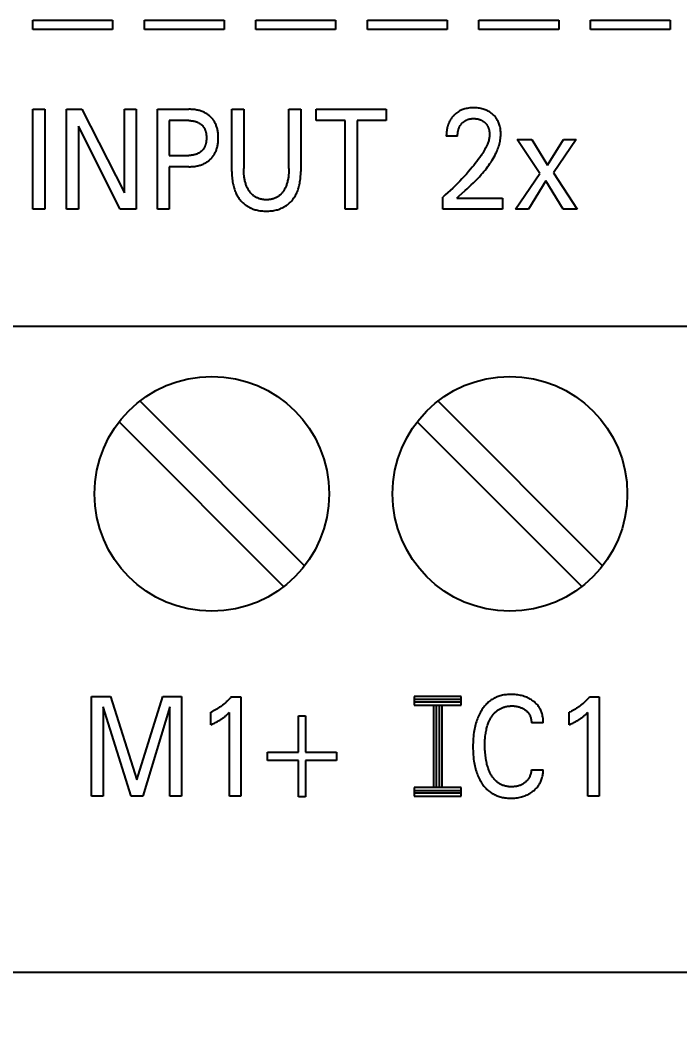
# Model space of a CAD drawing. Extents: x 0 to 420, y 0 to 297.
# Drawn here: x 145.04 to 156.29, y 170.75 to 187.85 of the extents above; entities that cross this region are included whole.
import ezdxf

# ---------------------------------------------------------------- set-up
doc = ezdxf.new("R2010")
doc.units = 0
doc.header["$LTSCALE"] = 23.1
doc.layers.get('0').update_dxf_attribs({"linetype": 'CONTINUOUS'})
doc.layers.add('10000_FRONT', color=7, linetype='CONTINUOUS')
doc.layers.add('10100_DIM_FRONT', color=7, linetype='CONTINUOUS')
doc.dimstyles.get("Standard").update_dxf_attribs({"dimtxt": 2.5, "dimasz": 2.5, "dimexe": 1.25, "dimexo": 0.625, "dimtad": 1, "dimcen": 2.5, "dimazin": 3, "dimtfac": 1, "dimtmove": 0, "dimatfit": 3})

# ---------------------------------------------------------------- blocks, each defined once
blk = doc.blocks.new('_FILLED')
at = {"color": 0, "linetype": 'BYBLOCK'}
blk.add_solid([(0, 0), (-1, 0.132), (-1, -0.132)], dxfattribs=at)
blk = doc.blocks.new('*D0')
at = {"layer": '10100_DIM_FRONT', "color": 7, "linetype": 'CONTINUOUS'}
for p, q in [((134.462, 173.977), (134.462, 154.233)), ((178.762, 172.627), (178.762, 154.233)), ((134.462, 156.233), (156.612, 156.233)), ((178.762, 156.233), (156.612, 156.233))]:
    blk.add_line(p, q, dxfattribs=at)
at = {"layer": '10100_DIM_FRONT', "color": 7, "linetype": 'CONTINUOUS', "xscale": 2.5, "yscale": 2.5, "zscale": 2.5, "rotation": 180}
blk.add_blockref('_FILLED', (134.462, 156.233), dxfattribs=at)
at = {"layer": '10100_DIM_FRONT', "color": 7, "linetype": 'CONTINUOUS', "xscale": 2.5, "yscale": 2.5, "zscale": 2.5}
blk.add_blockref('_FILLED', (178.762, 156.233), dxfattribs=at)
blk = doc.blocks.new('*D1')
at = {"layer": '10100_DIM_FRONT', "color": 7, "linetype": 'CONTINUOUS'}
for p, q in [((143.262, 172.627), (143.262, 162.059)), ((178.762, 172.627), (178.762, 162.059)), ((143.262, 164.059), (161.012, 164.059)), ((178.762, 164.059), (161.012, 164.059))]:
    blk.add_line(p, q, dxfattribs=at)
at = {"layer": '10100_DIM_FRONT', "color": 7, "linetype": 'CONTINUOUS', "xscale": 2.5, "yscale": 2.5, "zscale": 2.5, "rotation": 180}
blk.add_blockref('_FILLED', (143.262, 164.059), dxfattribs=at)
at = {"layer": '10100_DIM_FRONT', "color": 7, "linetype": 'CONTINUOUS', "xscale": 2.5, "yscale": 2.5, "zscale": 2.5}
blk.add_blockref('_FILLED', (178.762, 164.059), dxfattribs=at)

msp = doc.modelspace()

# ---------------------------------------------------------------- linework, layer by layer
at = {"layer": '10000_FRONT', "color": 7, "linetype": 'CONTINUOUS'}
for p, q in [((145.262, 187.686), (145.262, 187.846)), ((145.262, 187.846), (146.621, 187.846)), ((146.621, 187.846), (146.621, 187.686)), ((147.163, 187.686), (147.163, 187.846)), ((147.163, 187.846), (148.521, 187.846)), ((148.521, 187.846), (148.521, 187.686)), ((149.064, 187.686), (149.064, 187.846)), ((149.064, 187.846), (150.422, 187.846)), ((150.422, 187.846), (150.422, 187.686)), ((150.964, 187.686), (150.964, 187.846)), ((150.964, 187.846), (152.323, 187.846)), ((152.323, 187.846), (152.323, 187.686)), ((152.865, 187.686), (152.865, 187.846)), ((152.865, 187.846), (154.223, 187.846)), ((154.223, 187.846), (154.223, 187.686)), ((154.766, 187.686), (154.766, 187.846)), ((154.766, 187.846), (156.124, 187.846)), ((156.124, 187.846), (156.124, 187.686)), ((146.621, 187.686), (145.262, 187.686)), ((148.521, 187.686), (147.163, 187.686)), ((150.422, 187.686), (149.064, 187.686)), ((152.323, 187.686), (150.964, 187.686)), ((154.223, 187.686), (152.865, 187.686)), ((156.124, 187.686), (154.766, 187.686)), ((145.262, 184.627), (145.262, 186.327)), ((145.262, 186.327), (145.464, 186.327)), ((145.464, 186.327), (145.464, 184.627)), ((145.835, 184.627), (145.835, 186.327)), ((145.835, 186.327), (146.099, 186.327)), ((146.099, 186.327), (146.821, 184.902)), ((146.821, 184.902), (146.821, 186.327)), ((146.821, 186.327), (147.022, 186.327)), ((147.022, 186.327), (147.022, 184.627)), ((147.385, 184.627), (147.385, 186.327)), ((147.385, 186.327), (147.922, 186.327)), ((147.942, 186.327), (147.922, 186.327)), ((147.962, 186.326), (147.942, 186.327)), ((147.981, 186.325), (147.962, 186.326)), ((148.001, 186.323), (147.981, 186.325)), ((148.02, 186.321), (148.001, 186.323)), ((148.04, 186.318), (148.02, 186.321)), ((148.059, 186.314), (148.04, 186.318)), ((148.074, 186.311), (148.059, 186.314)), ((148.089, 186.308), (148.074, 186.311)), ((148.104, 186.304), (148.089, 186.308)), ((148.119, 186.299), (148.104, 186.304)), ((148.133, 186.294), (148.119, 186.299)), ((148.148, 186.289), (148.133, 186.294)), ((148.162, 186.283), (148.148, 186.289)), ((148.176, 186.277), (148.162, 186.283)), ((148.189, 186.27), (148.176, 186.277)), ((148.202, 186.263), (148.189, 186.27)), ((148.214, 186.256), (148.202, 186.263)), ((148.227, 186.248), (148.214, 186.256)), ((148.239, 186.24), (148.227, 186.248)), ((148.251, 186.232), (148.239, 186.24)), ((148.262, 186.223), (148.251, 186.232)), ((148.274, 186.214), (148.262, 186.223)), ((148.284, 186.204), (148.274, 186.214)), ((148.295, 186.194), (148.284, 186.204)), ((148.305, 186.184), (148.295, 186.194)), ((148.653, 185.268), (148.653, 186.327)), ((148.653, 186.327), (148.855, 186.327)), ((148.855, 186.327), (148.855, 185.319)), ((149.626, 185.319), (149.626, 186.327)), ((149.626, 186.327), (149.827, 186.327)), ((149.827, 186.327), (149.827, 185.268)), ((150.088, 186.134), (150.088, 186.327)), ((150.088, 186.327), (151.282, 186.327)), ((151.282, 186.327), (151.282, 186.134)), ((152.409, 186.193), (152.404, 186.186)), ((152.414, 186.199), (152.409, 186.193)), ((152.42, 186.205), (152.414, 186.199)), ((152.425, 186.212), (152.42, 186.205)), ((152.431, 186.218), (152.425, 186.212)), ((152.436, 186.224), (152.431, 186.218)), ((152.442, 186.229), (152.436, 186.224)), ((152.451, 186.237), (152.442, 186.229)), ((152.459, 186.245), (152.451, 186.237)), ((152.473, 186.257), (152.459, 186.245)), ((152.488, 186.268), (152.473, 186.257)), ((152.503, 186.279), (152.488, 186.268)), ((152.519, 186.289), (152.503, 186.279)), ((152.535, 186.298), (152.519, 186.289)), ((152.552, 186.307), (152.535, 186.298)), ((152.57, 186.315), (152.552, 186.307)), ((152.588, 186.322), (152.57, 186.315)), ((152.607, 186.328), (152.588, 186.322)), ((152.626, 186.334), (152.607, 186.328)), ((152.645, 186.339), (152.626, 186.334)), ((152.666, 186.343), (152.645, 186.339)), ((152.687, 186.346), (152.666, 186.343)), ((152.708, 186.349), (152.687, 186.346)), ((152.73, 186.351), (152.708, 186.349)), ((152.751, 186.352), (152.73, 186.351)), ((152.772, 186.352), (152.751, 186.352)), ((152.793, 186.352), (152.772, 186.352)), ((152.814, 186.351), (152.793, 186.352)), ((152.835, 186.349), (152.814, 186.351)), ((152.856, 186.347), (152.835, 186.349)), ((152.876, 186.344), (152.856, 186.347)), ((152.897, 186.34), (152.876, 186.344)), ((152.915, 186.336), (152.897, 186.34)), ((152.934, 186.331), (152.915, 186.336)), ((152.952, 186.325), (152.934, 186.331)), ((152.97, 186.319), (152.952, 186.325)), ((152.988, 186.312), (152.97, 186.319)), ((153.005, 186.304), (152.988, 186.312)), ((153.021, 186.296), (153.005, 186.304)), ((153.037, 186.287), (153.021, 186.296)), ((153.053, 186.277), (153.037, 186.287)), ((153.068, 186.267), (153.053, 186.277)), ((153.082, 186.256), (153.068, 186.267)), ((153.096, 186.244), (153.082, 186.256)), ((153.109, 186.232), (153.096, 186.244)), ((153.121, 186.22), (153.109, 186.232)), ((153.133, 186.208), (153.121, 186.22)), ((153.144, 186.194), (153.133, 186.208)), ((153.155, 186.181), (153.144, 186.194)), ((146.037, 186.037), (146.037, 184.627)), ((146.751, 184.627), (146.037, 186.037)), ((147.587, 186.134), (147.587, 185.541)), ((147.922, 186.134), (147.587, 186.134)), ((147.922, 186.134), (147.934, 186.134)), ((147.934, 186.134), (147.946, 186.134)), ((147.946, 186.134), (147.958, 186.133)), ((147.958, 186.133), (147.97, 186.132)), ((147.97, 186.132), (147.982, 186.13)), ((147.982, 186.13), (147.993, 186.129)), ((147.993, 186.129), (148.005, 186.127)), ((148.005, 186.127), (148.014, 186.125)), ((148.014, 186.125), (148.023, 186.122)), ((148.023, 186.122), (148.032, 186.12)), ((148.032, 186.12), (148.041, 186.117)), ((148.041, 186.117), (148.05, 186.114)), ((148.05, 186.114), (148.058, 186.111)), ((148.058, 186.111), (148.067, 186.108)), ((148.067, 186.108), (148.075, 186.104)), ((148.075, 186.104), (148.083, 186.1)), ((148.083, 186.1), (148.091, 186.096)), ((148.091, 186.096), (148.098, 186.091)), ((148.098, 186.091), (148.106, 186.087)), ((148.106, 186.087), (148.113, 186.082)), ((148.113, 186.082), (148.12, 186.077)), ((148.12, 186.077), (148.127, 186.071)), ((148.127, 186.071), (148.133, 186.066)), ((148.133, 186.066), (148.139, 186.06)), ((148.139, 186.06), (148.145, 186.054)), ((148.145, 186.054), (148.151, 186.048)), ((148.151, 186.048), (148.157, 186.041)), ((148.157, 186.041), (148.162, 186.034)), ((148.162, 186.034), (148.167, 186.028)), ((148.167, 186.028), (148.172, 186.021)), ((148.314, 186.174), (148.305, 186.184)), ((148.323, 186.163), (148.314, 186.174)), ((148.332, 186.152), (148.323, 186.163)), ((148.341, 186.14), (148.332, 186.152)), ((148.349, 186.128), (148.341, 186.14)), ((148.356, 186.116), (148.349, 186.128)), ((148.364, 186.103), (148.356, 186.116)), ((148.371, 186.09), (148.364, 186.103)), ((148.377, 186.077), (148.371, 186.09)), ((148.383, 186.063), (148.377, 186.077)), ((148.388, 186.049), (148.383, 186.063)), ((148.393, 186.035), (148.388, 186.049)), ((148.398, 186.021), (148.393, 186.035)), ((150.584, 186.134), (150.088, 186.134)), ((150.584, 184.627), (150.584, 186.134)), ((150.786, 186.134), (150.786, 184.627)), ((151.282, 186.134), (150.786, 186.134)), ((152.327, 186.029), (152.325, 186.02)), ((152.33, 186.038), (152.327, 186.029)), ((152.332, 186.047), (152.33, 186.038)), ((152.335, 186.055), (152.332, 186.047)), ((152.338, 186.064), (152.335, 186.055)), ((152.341, 186.073), (152.338, 186.064)), ((152.344, 186.081), (152.341, 186.073)), ((152.348, 186.09), (152.344, 186.081)), ((152.351, 186.098), (152.348, 186.09)), ((152.355, 186.107), (152.351, 186.098)), ((152.359, 186.115), (152.355, 186.107)), ((152.363, 186.123), (152.359, 186.115)), ((152.368, 186.131), (152.363, 186.123)), ((152.372, 186.139), (152.368, 186.131)), ((152.376, 186.146), (152.372, 186.139)), ((152.38, 186.153), (152.376, 186.146)), ((152.385, 186.16), (152.38, 186.153)), ((152.389, 186.166), (152.385, 186.16)), ((152.394, 186.173), (152.389, 186.166)), ((152.399, 186.18), (152.394, 186.173)), ((152.404, 186.186), (152.399, 186.18)), ((152.529, 186.019), (152.533, 186.028)), ((152.533, 186.028), (152.537, 186.035)), ((152.537, 186.035), (152.541, 186.042)), ((152.541, 186.042), (152.545, 186.049)), ((152.545, 186.049), (152.55, 186.056)), ((152.55, 186.056), (152.554, 186.063)), ((152.554, 186.063), (152.559, 186.07)), ((152.559, 186.07), (152.564, 186.076)), ((152.564, 186.076), (152.569, 186.082)), ((152.569, 186.082), (152.575, 186.088)), ((152.575, 186.088), (152.58, 186.094)), ((152.58, 186.094), (152.586, 186.1)), ((152.586, 186.1), (152.592, 186.105)), ((152.592, 186.105), (152.598, 186.11)), ((152.598, 186.11), (152.604, 186.115)), ((152.604, 186.115), (152.61, 186.12)), ((152.61, 186.12), (152.617, 186.125)), ((152.617, 186.125), (152.623, 186.129)), ((152.623, 186.129), (152.63, 186.133)), ((152.63, 186.133), (152.637, 186.137)), ((152.637, 186.137), (152.644, 186.141)), ((152.644, 186.141), (152.651, 186.144)), ((152.651, 186.144), (152.658, 186.148)), ((152.658, 186.148), (152.666, 186.151)), ((152.666, 186.151), (152.673, 186.153)), ((152.673, 186.153), (152.681, 186.156)), ((152.681, 186.156), (152.688, 186.158)), ((152.688, 186.158), (152.696, 186.16)), ((152.696, 186.16), (152.705, 186.162)), ((152.705, 186.162), (152.715, 186.164)), ((152.715, 186.164), (152.724, 186.166)), ((152.724, 186.166), (152.734, 186.167)), ((152.734, 186.167), (152.743, 186.168)), ((152.743, 186.168), (152.753, 186.169)), ((152.753, 186.169), (152.763, 186.169)), ((152.763, 186.169), (152.772, 186.169)), ((152.772, 186.169), (152.782, 186.169)), ((152.782, 186.169), (152.791, 186.169)), ((152.791, 186.169), (152.801, 186.168)), ((152.801, 186.168), (152.81, 186.167)), ((152.81, 186.167), (152.819, 186.166)), ((152.819, 186.166), (152.829, 186.165)), ((152.829, 186.165), (152.838, 186.163)), ((152.838, 186.163), (152.847, 186.162)), ((152.847, 186.162), (152.855, 186.16)), ((152.855, 186.16), (152.864, 186.157)), ((152.864, 186.157), (152.872, 186.155)), ((152.872, 186.155), (152.88, 186.152)), ((152.88, 186.152), (152.888, 186.149)), ((152.888, 186.149), (152.896, 186.146)), ((152.896, 186.146), (152.904, 186.142)), ((152.904, 186.142), (152.911, 186.139)), ((152.911, 186.139), (152.919, 186.135)), ((152.919, 186.135), (152.926, 186.131)), ((152.926, 186.131), (152.933, 186.126)), ((152.933, 186.126), (152.94, 186.121)), ((152.94, 186.121), (152.946, 186.117)), ((152.946, 186.117), (152.953, 186.111)), ((152.953, 186.111), (152.959, 186.106)), ((152.959, 186.106), (152.965, 186.1)), ((152.965, 186.1), (152.971, 186.095)), ((152.971, 186.095), (152.977, 186.089)), ((152.977, 186.089), (152.982, 186.083)), ((152.982, 186.083), (152.987, 186.077)), ((152.987, 186.077), (152.992, 186.071)), ((152.992, 186.071), (152.997, 186.065)), ((152.997, 186.065), (153.001, 186.058)), ((153.001, 186.058), (153.006, 186.051)), ((153.006, 186.051), (153.01, 186.045)), ((153.01, 186.045), (153.013, 186.037)), ((153.013, 186.037), (153.017, 186.03)), ((153.017, 186.03), (153.021, 186.022)), ((153.021, 186.022), (153.024, 186.015)), ((153.165, 186.167), (153.155, 186.181)), ((153.174, 186.152), (153.165, 186.167)), ((153.183, 186.137), (153.174, 186.152)), ((153.191, 186.121), (153.183, 186.137)), ((153.199, 186.105), (153.191, 186.121)), ((153.205, 186.089), (153.199, 186.105)), ((153.211, 186.072), (153.205, 186.089)), ((153.216, 186.055), (153.211, 186.072)), ((153.221, 186.038), (153.216, 186.055)), ((153.226, 186.019), (153.221, 186.038)), ((148.172, 186.021), (148.177, 186.014)), ((148.177, 186.014), (148.181, 186.006)), ((148.181, 186.006), (148.186, 185.998)), ((148.186, 185.998), (148.19, 185.99)), ((148.19, 185.99), (148.194, 185.982)), ((148.194, 185.982), (148.197, 185.974)), ((148.197, 185.974), (148.2, 185.966)), ((148.2, 185.966), (148.203, 185.957)), ((148.203, 185.957), (148.206, 185.948)), ((148.206, 185.948), (148.208, 185.94)), ((148.208, 185.94), (148.21, 185.931)), ((148.21, 185.931), (148.213, 185.92)), ((148.213, 185.92), (148.215, 185.909)), ((148.215, 185.909), (148.217, 185.897)), ((148.217, 185.897), (148.218, 185.886)), ((148.218, 185.886), (148.219, 185.875)), ((148.219, 185.875), (148.22, 185.863)), ((148.22, 185.863), (148.22, 185.852)), ((148.22, 185.852), (148.22, 185.84)), ((148.402, 186.007), (148.398, 186.021)), ((148.406, 185.993), (148.402, 186.007)), ((148.41, 185.976), (148.406, 185.993)), ((148.413, 185.96), (148.41, 185.976)), ((148.415, 185.943), (148.413, 185.96)), ((148.418, 185.926), (148.415, 185.943)), ((148.419, 185.91), (148.418, 185.926)), ((148.421, 185.893), (148.419, 185.91)), ((148.422, 185.876), (148.421, 185.893)), ((148.422, 185.859), (148.422, 185.876)), ((148.422, 185.843), (148.422, 185.859)), ((152.309, 185.899), (152.308, 185.888)), ((152.308, 185.888), (152.308, 185.878)), ((152.308, 185.878), (152.308, 185.868)), ((152.5, 185.868), (152.308, 185.868)), ((152.31, 185.919), (152.309, 185.909)), ((152.309, 185.909), (152.309, 185.899)), ((152.311, 185.94), (152.31, 185.929)), ((152.31, 185.929), (152.31, 185.919)), ((152.313, 185.95), (152.311, 185.94)), ((152.314, 185.96), (152.313, 185.95)), ((152.315, 185.97), (152.314, 185.96)), ((152.317, 185.98), (152.315, 185.97)), ((152.319, 185.991), (152.317, 185.98)), ((152.321, 186.001), (152.319, 185.991)), ((152.323, 186.011), (152.321, 186.001)), ((152.325, 186.02), (152.323, 186.011)), ((152.5, 185.89), (152.501, 185.9)), ((152.5, 185.879), (152.5, 185.89)), ((152.5, 185.868), (152.5, 185.879)), ((152.501, 185.9), (152.502, 185.911)), ((152.502, 185.911), (152.503, 185.922)), ((152.503, 185.922), (152.504, 185.933)), ((152.504, 185.933), (152.506, 185.944)), ((152.506, 185.944), (152.508, 185.955)), ((152.508, 185.955), (152.51, 185.964)), ((152.51, 185.964), (152.513, 185.974)), ((152.513, 185.974), (152.515, 185.983)), ((152.515, 185.983), (152.518, 185.992)), ((152.518, 185.992), (152.522, 186.001)), ((152.522, 186.001), (152.525, 186.01)), ((152.525, 186.01), (152.529, 186.019)), ((153.024, 186.015), (153.027, 186.007)), ((153.027, 186.007), (153.029, 185.999)), ((153.029, 185.999), (153.032, 185.991)), ((153.032, 185.991), (153.034, 185.983)), ((153.034, 185.983), (153.036, 185.975)), ((153.036, 185.975), (153.038, 185.966)), ((153.038, 185.966), (153.04, 185.957)), ((153.04, 185.957), (153.041, 185.948)), ((153.043, 185.86), (153.04, 185.844)), ((153.041, 185.948), (153.043, 185.938)), ((153.043, 185.938), (153.044, 185.929)), ((153.044, 185.876), (153.043, 185.86)), ((153.044, 185.929), (153.044, 185.92)), ((153.044, 185.92), (153.045, 185.911)), ((153.045, 185.892), (153.044, 185.876)), ((153.045, 185.911), (153.045, 185.901)), ((153.045, 185.901), (153.045, 185.892)), ((153.229, 186), (153.226, 186.019)), ((153.232, 185.98), (153.229, 186)), ((153.234, 185.961), (153.232, 185.98)), ((153.232, 185.83), (153.234, 185.854)), ((153.236, 185.941), (153.234, 185.961)), ((153.234, 185.854), (153.236, 185.878)), ((153.237, 185.921), (153.236, 185.941)), ((153.236, 185.878), (153.237, 185.902)), ((153.237, 185.902), (153.237, 185.921)), ((148.186, 185.681), (148.182, 185.673)), ((148.19, 185.689), (148.186, 185.681)), ((148.194, 185.697), (148.19, 185.689)), ((148.197, 185.705), (148.194, 185.697)), ((148.201, 185.714), (148.197, 185.705)), ((148.203, 185.722), (148.201, 185.714)), ((148.206, 185.731), (148.203, 185.722)), ((148.208, 185.74), (148.206, 185.731)), ((148.211, 185.749), (148.208, 185.74)), ((148.213, 185.76), (148.211, 185.749)), ((148.215, 185.771), (148.213, 185.76)), ((148.217, 185.783), (148.215, 185.771)), ((148.218, 185.794), (148.217, 185.783)), ((148.219, 185.806), (148.218, 185.794)), ((148.22, 185.817), (148.219, 185.806)), ((148.22, 185.84), (148.22, 185.829)), ((148.22, 185.829), (148.22, 185.817)), ((148.402, 185.676), (148.406, 185.69)), ((148.406, 185.69), (148.41, 185.707)), ((148.41, 185.707), (148.413, 185.724)), ((148.413, 185.724), (148.416, 185.741)), ((148.416, 185.741), (148.418, 185.758)), ((148.418, 185.758), (148.42, 185.774)), ((148.42, 185.774), (148.421, 185.791)), ((148.421, 185.791), (148.422, 185.809)), ((148.422, 185.826), (148.422, 185.843)), ((148.422, 185.809), (148.422, 185.826)), ((152.989, 185.689), (152.978, 185.667)), ((152.999, 185.711), (152.989, 185.689)), ((153.009, 185.734), (152.999, 185.711)), ((153.015, 185.75), (153.009, 185.734)), ((153.02, 185.765), (153.015, 185.75)), ((153.025, 185.78), (153.02, 185.765)), ((153.03, 185.796), (153.025, 185.78)), ((153.034, 185.812), (153.03, 185.796)), ((153.038, 185.828), (153.034, 185.812)), ((153.04, 185.844), (153.038, 185.828)), ((153.191, 185.667), (153.199, 185.689)), ((153.199, 185.689), (153.206, 185.712)), ((153.206, 185.712), (153.213, 185.736)), ((153.213, 185.736), (153.219, 185.759)), ((153.219, 185.759), (153.224, 185.783)), ((153.224, 185.783), (153.228, 185.806)), ((153.228, 185.806), (153.232, 185.83)), ((153.902, 185.233), (153.516, 185.811)), ((153.516, 185.811), (153.765, 185.811)), ((153.765, 185.811), (154.032, 185.374)), ((154.032, 185.374), (154.304, 185.811)), ((154.522, 185.811), (154.135, 185.244)), ((154.304, 185.811), (154.522, 185.811)), ((147.587, 185.541), (147.922, 185.541)), ((147.933, 185.542), (147.922, 185.541)), ((147.943, 185.542), (147.933, 185.542)), ((147.954, 185.542), (147.943, 185.542)), ((147.964, 185.543), (147.954, 185.542)), ((147.975, 185.544), (147.964, 185.543)), ((147.985, 185.546), (147.975, 185.544)), ((147.995, 185.547), (147.985, 185.546)), ((148.006, 185.549), (147.995, 185.547)), ((148.015, 185.551), (148.006, 185.549)), ((148.024, 185.554), (148.015, 185.551)), ((148.033, 185.556), (148.024, 185.554)), ((148.042, 185.559), (148.033, 185.556)), ((148.05, 185.562), (148.042, 185.559)), ((148.059, 185.565), (148.05, 185.562)), ((148.068, 185.569), (148.059, 185.565)), ((148.076, 185.573), (148.068, 185.569)), ((148.084, 185.577), (148.076, 185.573)), ((148.092, 185.581), (148.084, 185.577)), ((148.099, 185.586), (148.092, 185.581)), ((148.107, 185.591), (148.099, 185.586)), ((148.114, 185.596), (148.107, 185.591)), ((148.121, 185.601), (148.114, 185.596)), ((148.128, 185.607), (148.121, 185.601)), ((148.134, 185.613), (148.128, 185.607)), ((148.14, 185.618), (148.134, 185.613)), ((148.146, 185.625), (148.14, 185.618)), ((148.152, 185.631), (148.146, 185.625)), ((148.158, 185.637), (148.152, 185.631)), ((148.163, 185.644), (148.158, 185.637)), ((148.168, 185.651), (148.163, 185.644)), ((148.173, 185.658), (148.168, 185.651)), ((148.178, 185.665), (148.173, 185.658)), ((148.182, 185.673), (148.178, 185.665)), ((148.316, 185.506), (148.325, 185.517)), ((148.325, 185.517), (148.334, 185.529)), ((148.334, 185.529), (148.342, 185.541)), ((148.342, 185.541), (148.35, 185.552)), ((148.35, 185.552), (148.357, 185.565)), ((148.357, 185.565), (148.365, 185.578)), ((148.365, 185.578), (148.371, 185.591)), ((148.371, 185.591), (148.378, 185.605)), ((148.378, 185.605), (148.384, 185.619)), ((148.384, 185.619), (148.389, 185.633)), ((148.389, 185.633), (148.394, 185.647)), ((148.394, 185.647), (148.398, 185.661)), ((148.398, 185.661), (148.402, 185.676)), ((152.901, 185.539), (152.878, 185.505)), ((152.915, 185.56), (152.901, 185.539)), ((152.929, 185.581), (152.915, 185.56)), ((152.942, 185.602), (152.929, 185.581)), ((152.954, 185.623), (152.942, 185.602)), ((152.967, 185.645), (152.954, 185.623)), ((152.978, 185.667), (152.967, 185.645)), ((153.106, 185.487), (153.123, 185.516)), ((153.123, 185.516), (153.139, 185.547)), ((153.139, 185.547), (153.154, 185.577)), ((153.154, 185.577), (153.164, 185.599)), ((153.164, 185.599), (153.173, 185.621)), ((153.173, 185.621), (153.182, 185.644)), ((153.182, 185.644), (153.191, 185.667)), ((147.587, 185.349), (147.587, 184.627)), ((147.922, 185.349), (147.587, 185.349)), ((147.922, 185.349), (147.942, 185.349)), ((147.942, 185.349), (147.962, 185.35)), ((147.962, 185.35), (147.982, 185.351)), ((147.982, 185.351), (148.002, 185.353)), ((148.002, 185.353), (148.021, 185.355)), ((148.021, 185.355), (148.041, 185.358)), ((148.041, 185.358), (148.06, 185.362)), ((148.06, 185.362), (148.076, 185.365)), ((148.076, 185.365), (148.091, 185.369)), ((148.091, 185.369), (148.106, 185.373)), ((148.106, 185.373), (148.121, 185.377)), ((148.121, 185.377), (148.135, 185.383)), ((148.135, 185.383), (148.15, 185.388)), ((148.15, 185.388), (148.164, 185.394)), ((148.164, 185.394), (148.178, 185.401)), ((148.178, 185.401), (148.191, 185.407)), ((148.191, 185.407), (148.204, 185.414)), ((148.204, 185.414), (148.217, 185.422)), ((148.217, 185.422), (148.229, 185.43)), ((148.229, 185.43), (148.241, 185.438)), ((148.241, 185.438), (148.253, 185.447)), ((148.253, 185.447), (148.265, 185.456)), ((148.265, 185.456), (148.276, 185.466)), ((148.276, 185.466), (148.286, 185.475)), ((148.286, 185.475), (148.296, 185.485)), ((148.296, 185.485), (148.306, 185.496)), ((148.306, 185.496), (148.316, 185.506)), ((152.749, 185.339), (152.722, 185.306)), ((152.776, 185.371), (152.749, 185.339)), ((152.802, 185.404), (152.776, 185.371)), ((152.828, 185.437), (152.802, 185.404)), ((152.853, 185.471), (152.828, 185.437)), ((152.878, 185.505), (152.853, 185.471)), ((152.992, 185.318), (153.012, 185.345)), ((153.012, 185.345), (153.032, 185.373)), ((153.032, 185.373), (153.052, 185.401)), ((153.052, 185.401), (153.071, 185.429)), ((153.071, 185.429), (153.089, 185.458)), ((153.089, 185.458), (153.106, 185.487)), ((148.653, 185.268), (148.653, 185.243)), ((148.653, 185.243), (148.654, 185.218)), ((148.654, 185.218), (148.655, 185.193)), ((148.655, 185.193), (148.657, 185.168)), ((148.657, 185.168), (148.659, 185.144)), ((148.855, 185.298), (148.855, 185.319)), ((148.856, 185.277), (148.855, 185.298)), ((148.857, 185.256), (148.856, 185.277)), ((148.858, 185.235), (148.857, 185.256)), ((148.86, 185.214), (148.858, 185.235)), ((148.862, 185.193), (148.86, 185.214)), ((148.865, 185.172), (148.862, 185.193)), ((148.868, 185.156), (148.865, 185.172)), ((149.616, 185.171), (149.614, 185.156)), ((149.619, 185.192), (149.616, 185.171)), ((149.621, 185.213), (149.619, 185.192)), ((149.623, 185.234), (149.621, 185.213)), ((149.624, 185.255), (149.623, 185.234)), ((149.625, 185.276), (149.624, 185.255)), ((149.626, 185.297), (149.625, 185.276)), ((149.626, 185.319), (149.626, 185.297)), ((149.821, 185.144), (149.823, 185.168)), ((149.823, 185.168), (149.825, 185.193)), ((149.825, 185.193), (149.826, 185.218)), ((149.826, 185.218), (149.827, 185.243)), ((149.827, 185.243), (149.827, 185.268)), ((152.613, 185.184), (152.575, 185.144)), ((152.65, 185.224), (152.613, 185.184)), ((152.686, 185.265), (152.65, 185.224)), ((152.722, 185.306), (152.686, 185.265)), ((152.838, 185.143), (152.871, 185.178)), ((152.871, 185.178), (152.904, 185.214)), ((152.904, 185.214), (152.927, 185.24)), ((152.927, 185.24), (152.949, 185.266)), ((152.949, 185.266), (152.971, 185.292)), ((152.971, 185.292), (152.992, 185.318)), ((153.487, 184.627), (153.902, 185.233)), ((154.135, 185.244), (154.539, 184.627)), ((148.659, 185.144), (148.662, 185.119)), ((148.662, 185.119), (148.666, 185.094)), ((148.666, 185.094), (148.67, 185.07)), ((148.67, 185.07), (148.674, 185.048)), ((148.674, 185.048), (148.679, 185.027)), ((148.679, 185.027), (148.685, 185.006)), ((148.685, 185.006), (148.691, 184.985)), ((148.87, 185.14), (148.868, 185.156)), ((148.873, 185.124), (148.87, 185.14)), ((148.877, 185.109), (148.873, 185.124)), ((148.881, 185.093), (148.877, 185.109)), ((148.885, 185.078), (148.881, 185.093)), ((148.889, 185.062), (148.885, 185.078)), ((148.894, 185.047), (148.889, 185.062)), ((148.899, 185.034), (148.894, 185.047)), ((148.904, 185.02), (148.899, 185.034)), ((148.91, 185.007), (148.904, 185.02)), ((148.916, 184.994), (148.91, 185.007)), ((149.572, 185.007), (149.566, 184.994)), ((149.577, 185.02), (149.572, 185.007)), ((149.582, 185.033), (149.577, 185.02)), ((149.587, 185.047), (149.582, 185.033)), ((149.592, 185.062), (149.587, 185.047)), ((149.597, 185.077), (149.592, 185.062)), ((149.601, 185.093), (149.597, 185.077)), ((149.604, 185.108), (149.601, 185.093)), ((149.608, 185.124), (149.604, 185.108)), ((149.611, 185.14), (149.608, 185.124)), ((149.614, 185.156), (149.611, 185.14)), ((149.789, 184.985), (149.795, 185.006)), ((149.795, 185.006), (149.801, 185.027)), ((149.801, 185.027), (149.806, 185.048)), ((149.806, 185.048), (149.81, 185.07)), ((149.81, 185.07), (149.814, 185.094)), ((149.814, 185.094), (149.818, 185.119)), ((149.818, 185.119), (149.821, 185.144)), ((152.457, 185.024), (152.417, 184.985)), ((152.497, 185.064), (152.457, 185.024)), ((152.536, 185.103), (152.497, 185.064)), ((152.575, 185.144), (152.536, 185.103)), ((152.664, 184.974), (152.699, 185.007)), ((152.699, 185.007), (152.734, 185.041)), ((152.734, 185.041), (152.769, 185.074)), ((152.769, 185.074), (152.804, 185.108)), ((152.804, 185.108), (152.838, 185.143)), ((154.003, 185.106), (153.71, 184.627)), ((154.299, 184.627), (154.003, 185.106)), ((148.691, 184.985), (148.697, 184.964)), ((148.697, 184.964), (148.705, 184.944)), ((148.705, 184.944), (148.713, 184.924)), ((148.713, 184.924), (148.721, 184.904)), ((148.721, 184.904), (148.729, 184.888)), ((148.729, 184.888), (148.737, 184.872)), ((148.737, 184.872), (148.745, 184.856)), ((148.745, 184.856), (148.754, 184.841)), ((148.754, 184.841), (148.764, 184.826)), ((148.764, 184.826), (148.774, 184.812)), ((148.922, 184.981), (148.916, 184.994)), ((148.929, 184.969), (148.922, 184.981)), ((148.936, 184.956), (148.929, 184.969)), ((148.943, 184.944), (148.936, 184.956)), ((148.95, 184.934), (148.943, 184.944)), ((148.957, 184.924), (148.95, 184.934)), ((148.964, 184.915), (148.957, 184.924)), ((148.971, 184.906), (148.964, 184.915)), ((148.978, 184.897), (148.971, 184.906)), ((148.986, 184.888), (148.978, 184.897)), ((148.994, 184.88), (148.986, 184.888)), ((149.003, 184.871), (148.994, 184.88)), ((149.012, 184.864), (149.003, 184.871)), ((149.021, 184.856), (149.012, 184.864)), ((149.03, 184.849), (149.021, 184.856)), ((149.039, 184.843), (149.03, 184.849)), ((149.048, 184.837), (149.039, 184.843)), ((149.058, 184.831), (149.048, 184.837)), ((149.068, 184.825), (149.058, 184.831)), ((149.078, 184.82), (149.068, 184.825)), ((149.415, 184.825), (149.405, 184.82)), ((149.425, 184.831), (149.415, 184.825)), ((149.434, 184.837), (149.425, 184.831)), ((149.444, 184.843), (149.434, 184.837)), ((149.453, 184.849), (149.444, 184.843)), ((149.462, 184.856), (149.453, 184.849)), ((149.471, 184.864), (149.462, 184.856)), ((149.48, 184.871), (149.471, 184.864)), ((149.488, 184.88), (149.48, 184.871)), ((149.496, 184.888), (149.488, 184.88)), ((149.504, 184.897), (149.496, 184.888)), ((149.511, 184.906), (149.504, 184.897)), ((149.519, 184.915), (149.511, 184.906)), ((149.526, 184.924), (149.519, 184.915)), ((149.532, 184.934), (149.526, 184.924)), ((149.539, 184.944), (149.532, 184.934)), ((149.546, 184.956), (149.539, 184.944)), ((149.553, 184.968), (149.546, 184.956)), ((149.56, 184.981), (149.553, 184.968)), ((149.566, 184.994), (149.56, 184.981)), ((149.706, 184.812), (149.716, 184.826)), ((149.716, 184.826), (149.726, 184.841)), ((149.726, 184.841), (149.735, 184.856)), ((149.735, 184.856), (149.743, 184.872)), ((149.743, 184.872), (149.751, 184.888)), ((149.751, 184.888), (149.759, 184.904)), ((149.759, 184.904), (149.767, 184.924)), ((149.767, 184.924), (149.775, 184.944)), ((149.775, 184.944), (149.783, 184.964)), ((149.783, 184.964), (149.789, 184.985)), ((152.29, 184.868), (152.247, 184.831)), ((152.247, 184.627), (152.247, 184.831)), ((152.333, 184.907), (152.29, 184.868)), ((152.375, 184.946), (152.333, 184.907)), ((152.417, 184.985), (152.375, 184.946)), ((152.488, 184.813), (152.523, 184.845)), ((152.523, 184.845), (152.628, 184.941)), ((152.628, 184.941), (152.664, 184.974)), ((148.774, 184.812), (148.784, 184.797)), ((148.784, 184.797), (148.795, 184.783)), ((148.795, 184.783), (148.807, 184.77)), ((148.807, 184.77), (148.818, 184.757)), ((148.818, 184.757), (148.83, 184.745)), ((148.83, 184.745), (148.842, 184.733)), ((148.842, 184.733), (148.855, 184.722)), ((148.855, 184.722), (148.868, 184.711)), ((148.868, 184.711), (148.881, 184.7)), ((148.881, 184.7), (148.895, 184.69)), ((148.895, 184.69), (148.909, 184.681)), ((148.909, 184.681), (148.923, 184.672)), ((148.923, 184.672), (148.938, 184.663)), ((148.938, 184.663), (148.953, 184.655)), ((148.953, 184.655), (148.969, 184.647)), ((149.088, 184.816), (149.078, 184.82)), ((149.099, 184.811), (149.088, 184.816)), ((149.109, 184.807), (149.099, 184.811)), ((149.12, 184.804), (149.109, 184.807)), ((149.132, 184.8), (149.12, 184.804)), ((149.144, 184.797), (149.132, 184.8)), ((149.156, 184.794), (149.144, 184.797)), ((149.168, 184.792), (149.156, 184.794)), ((149.18, 184.79), (149.168, 184.792)), ((149.192, 184.789), (149.18, 184.79)), ((149.204, 184.787), (149.192, 184.789)), ((149.216, 184.787), (149.204, 184.787)), ((149.229, 184.786), (149.216, 184.787)), ((149.241, 184.786), (149.229, 184.786)), ((149.253, 184.786), (149.241, 184.786)), ((149.266, 184.787), (149.253, 184.786)), ((149.278, 184.787), (149.266, 184.787)), ((149.29, 184.789), (149.278, 184.787)), ((149.303, 184.79), (149.29, 184.789)), ((149.315, 184.792), (149.303, 184.79)), ((149.327, 184.794), (149.315, 184.792)), ((149.339, 184.797), (149.327, 184.794)), ((149.351, 184.8), (149.339, 184.797)), ((149.363, 184.804), (149.351, 184.8)), ((149.373, 184.807), (149.363, 184.804)), ((149.384, 184.811), (149.373, 184.807)), ((149.394, 184.816), (149.384, 184.811)), ((149.405, 184.82), (149.394, 184.816)), ((149.511, 184.647), (149.527, 184.655)), ((149.527, 184.655), (149.542, 184.663)), ((149.542, 184.663), (149.557, 184.672)), ((149.557, 184.672), (149.571, 184.681)), ((149.571, 184.681), (149.585, 184.69)), ((149.585, 184.69), (149.599, 184.7)), ((149.599, 184.7), (149.613, 184.711)), ((149.613, 184.711), (149.625, 184.722)), ((149.625, 184.722), (149.638, 184.733)), ((149.638, 184.733), (149.65, 184.745)), ((149.65, 184.745), (149.662, 184.757)), ((149.662, 184.757), (149.673, 184.77)), ((149.673, 184.77), (149.685, 184.783)), ((149.685, 184.783), (149.696, 184.797)), ((149.696, 184.797), (149.706, 184.812)), ((152.488, 184.813), (153.267, 184.813)), ((153.267, 184.813), (153.267, 184.627)), ((145.464, 184.627), (145.262, 184.627)), ((146.037, 184.627), (145.835, 184.627)), ((147.022, 184.627), (146.751, 184.627)), ((147.587, 184.627), (147.385, 184.627)), ((148.969, 184.647), (148.985, 184.64)), ((148.985, 184.64), (149.001, 184.634)), ((149.001, 184.634), (149.017, 184.628)), ((149.017, 184.628), (149.034, 184.622)), ((149.034, 184.622), (149.051, 184.617)), ((149.051, 184.617), (149.067, 184.613)), ((149.067, 184.613), (149.089, 184.608)), ((149.089, 184.608), (149.11, 184.604)), ((149.11, 184.604), (149.131, 184.6)), ((149.131, 184.6), (149.153, 184.598)), ((149.153, 184.598), (149.175, 184.596)), ((149.175, 184.596), (149.196, 184.594)), ((149.196, 184.594), (149.218, 184.594)), ((149.218, 184.594), (149.24, 184.593)), ((149.24, 184.593), (149.262, 184.594)), ((149.262, 184.594), (149.284, 184.594)), ((149.284, 184.594), (149.305, 184.596)), ((149.305, 184.596), (149.327, 184.598)), ((149.327, 184.598), (149.349, 184.6)), ((149.349, 184.6), (149.37, 184.604)), ((149.37, 184.604), (149.391, 184.608)), ((149.391, 184.608), (149.413, 184.613)), ((149.413, 184.613), (149.429, 184.617)), ((149.429, 184.617), (149.446, 184.622)), ((149.446, 184.622), (149.463, 184.628)), ((149.463, 184.628), (149.479, 184.634)), ((149.479, 184.634), (149.495, 184.64)), ((149.495, 184.64), (149.511, 184.647)), ((150.786, 184.627), (150.584, 184.627)), ((153.267, 184.627), (152.247, 184.627)), ((153.71, 184.627), (153.487, 184.627)), ((154.539, 184.627), (154.299, 184.627)), ((177.762, 182.627), (144.262, 182.627)), ((149.88, 178.563), (147.095, 181.348)), ((154.96, 178.563), (152.175, 181.348)), ((146.745, 180.991), (149.529, 178.206)), ((151.825, 180.991), (154.609, 178.206)), ((146.262, 174.627), (146.262, 176.327)), ((146.262, 176.327), (146.583, 176.327)), ((146.583, 176.327), (147.036, 174.904)), ((147.036, 174.904), (147.476, 176.327)), ((147.476, 176.327), (147.796, 176.327)), ((147.796, 176.327), (147.796, 174.627)), ((148.612, 176.284), (148.602, 176.273)), ((148.622, 176.295), (148.612, 176.284)), ((148.632, 176.306), (148.622, 176.295)), ((148.642, 176.317), (148.632, 176.306)), ((148.642, 176.317), (148.806, 176.317)), ((148.806, 176.317), (148.806, 174.627)), ((151.762, 176.327), (151.762, 176.177)), ((152.562, 176.327), (151.762, 176.327)), ((152.562, 176.277), (151.762, 176.277)), ((152.562, 176.177), (152.562, 176.327)), ((153.09, 176.276), (153.074, 176.266)), ((153.106, 176.286), (153.09, 176.276)), ((153.122, 176.295), (153.106, 176.286)), ((153.139, 176.304), (153.122, 176.295)), ((153.156, 176.312), (153.139, 176.304)), ((153.173, 176.319), (153.156, 176.312)), ((153.191, 176.325), (153.173, 176.319)), ((153.209, 176.332), (153.191, 176.325)), ((153.228, 176.337), (153.209, 176.332)), ((153.248, 176.342), (153.228, 176.337)), ((153.267, 176.347), (153.248, 176.342)), ((153.287, 176.351), (153.267, 176.347)), ((153.307, 176.354), (153.287, 176.351)), ((153.327, 176.356), (153.307, 176.354)), ((153.348, 176.358), (153.327, 176.356)), ((153.368, 176.36), (153.348, 176.358)), ((153.388, 176.36), (153.368, 176.36)), ((153.408, 176.361), (153.388, 176.36)), ((153.432, 176.36), (153.408, 176.361)), ((153.456, 176.36), (153.432, 176.36)), ((153.479, 176.358), (153.456, 176.36)), ((153.503, 176.356), (153.479, 176.358)), ((153.527, 176.353), (153.503, 176.356)), ((153.55, 176.349), (153.527, 176.353)), ((153.571, 176.345), (153.55, 176.349)), ((153.592, 176.34), (153.571, 176.345)), ((153.613, 176.334), (153.592, 176.34)), ((153.634, 176.328), (153.613, 176.334)), ((153.654, 176.321), (153.634, 176.328)), ((153.675, 176.313), (153.654, 176.321)), ((153.691, 176.306), (153.675, 176.313)), ((153.707, 176.299), (153.691, 176.306)), ((153.722, 176.291), (153.707, 176.299)), ((153.738, 176.282), (153.722, 176.291)), ((153.753, 176.273), (153.738, 176.282)), ((154.72, 176.284), (154.709, 176.273)), ((154.73, 176.295), (154.72, 176.284)), ((154.74, 176.306), (154.73, 176.295)), ((154.75, 176.317), (154.74, 176.306)), ((154.75, 176.317), (154.914, 176.317)), ((154.914, 176.317), (154.914, 174.627)), ((146.46, 176.149), (146.46, 174.627)), ((146.936, 174.627), (146.46, 176.149)), ((147.599, 176.151), (147.135, 174.627)), ((147.599, 174.627), (147.599, 176.151)), ((148.399, 176.111), (148.388, 176.104)), ((148.41, 176.118), (148.399, 176.111)), ((148.421, 176.125), (148.41, 176.118)), ((148.433, 176.133), (148.421, 176.125)), ((148.445, 176.141), (148.433, 176.133)), ((148.457, 176.149), (148.445, 176.141)), ((148.469, 176.157), (148.457, 176.149)), ((148.48, 176.166), (148.469, 176.157)), ((148.492, 176.175), (148.48, 176.166)), ((148.503, 176.184), (148.492, 176.175)), ((148.514, 176.193), (148.503, 176.184)), ((148.525, 176.202), (148.514, 176.193)), ((148.536, 176.212), (148.525, 176.202)), ((148.548, 176.222), (148.536, 176.212)), ((148.559, 176.232), (148.548, 176.222)), ((148.57, 176.242), (148.559, 176.232)), ((148.58, 176.252), (148.57, 176.242)), ((148.591, 176.263), (148.58, 176.252)), ((148.602, 176.273), (148.591, 176.263)), ((152.562, 176.227), (151.762, 176.227)), ((151.762, 176.177), (152.562, 176.177)), ((152.087, 176.177), (152.087, 174.777)), ((152.137, 176.177), (152.137, 174.777)), ((152.187, 176.177), (152.187, 174.777)), ((152.237, 174.777), (152.237, 176.177)), ((152.925, 176.114), (152.914, 176.098)), ((152.936, 176.13), (152.925, 176.114)), ((152.948, 176.146), (152.936, 176.13)), ((152.96, 176.161), (152.948, 176.146)), ((152.973, 176.176), (152.96, 176.161)), ((152.986, 176.191), (152.973, 176.176)), ((153, 176.205), (152.986, 176.191)), ((153.014, 176.219), (153, 176.205)), ((153.029, 176.232), (153.014, 176.219)), ((153.044, 176.244), (153.029, 176.232)), ((153.059, 176.255), (153.044, 176.244)), ((153.074, 176.266), (153.059, 176.255)), ((153.203, 176.105), (153.214, 176.111)), ((153.214, 176.111), (153.225, 176.117)), ((153.225, 176.117), (153.236, 176.123)), ((153.236, 176.123), (153.247, 176.128)), ((153.247, 176.128), (153.259, 176.133)), ((153.259, 176.133), (153.271, 176.138)), ((153.271, 176.138), (153.282, 176.142)), ((153.282, 176.142), (153.295, 176.146)), ((153.295, 176.146), (153.308, 176.15)), ((153.308, 176.15), (153.321, 176.153)), ((153.321, 176.153), (153.335, 176.156)), ((153.335, 176.156), (153.348, 176.158)), ((153.348, 176.158), (153.361, 176.16)), ((153.361, 176.16), (153.375, 176.162)), ((153.375, 176.162), (153.388, 176.163)), ((153.388, 176.163), (153.402, 176.164)), ((153.402, 176.164), (153.415, 176.164)), ((153.415, 176.164), (153.429, 176.164)), ((153.429, 176.164), (153.443, 176.164)), ((153.443, 176.164), (153.457, 176.164)), ((153.457, 176.164), (153.471, 176.163)), ((153.471, 176.163), (153.485, 176.161)), ((153.485, 176.161), (153.498, 176.159)), ((153.498, 176.159), (153.512, 176.157)), ((153.512, 176.157), (153.525, 176.155)), ((153.525, 176.155), (153.537, 176.152)), ((153.537, 176.152), (153.55, 176.148)), ((153.55, 176.148), (153.562, 176.144)), ((153.562, 176.144), (153.574, 176.14)), ((153.574, 176.14), (153.586, 176.135)), ((153.586, 176.135), (153.597, 176.13)), ((153.597, 176.13), (153.608, 176.125)), ((153.608, 176.125), (153.619, 176.119)), ((153.619, 176.119), (153.63, 176.113)), ((153.63, 176.113), (153.64, 176.106)), ((153.64, 176.106), (153.65, 176.099)), ((153.768, 176.264), (153.753, 176.273)), ((153.782, 176.253), (153.768, 176.264)), ((153.796, 176.243), (153.782, 176.253)), ((153.81, 176.232), (153.796, 176.243)), ((153.823, 176.22), (153.81, 176.232)), ((153.836, 176.208), (153.823, 176.22)), ((153.848, 176.195), (153.836, 176.208)), ((153.86, 176.182), (153.848, 176.195)), ((153.871, 176.168), (153.86, 176.182)), ((153.881, 176.154), (153.871, 176.168)), ((153.891, 176.14), (153.881, 176.154)), ((153.9, 176.125), (153.891, 176.14)), ((153.908, 176.11), (153.9, 176.125)), ((153.916, 176.094), (153.908, 176.11)), ((154.507, 176.111), (154.496, 176.104)), ((154.518, 176.118), (154.507, 176.111)), ((154.529, 176.125), (154.518, 176.118)), ((154.541, 176.133), (154.529, 176.125)), ((154.553, 176.141), (154.541, 176.133)), ((154.565, 176.149), (154.553, 176.141)), ((154.576, 176.157), (154.565, 176.149)), ((154.588, 176.166), (154.576, 176.157)), ((154.599, 176.175), (154.588, 176.166)), ((154.611, 176.184), (154.599, 176.175)), ((154.622, 176.193), (154.611, 176.184)), ((154.633, 176.202), (154.622, 176.193)), ((154.644, 176.212), (154.633, 176.202)), ((154.655, 176.222), (154.644, 176.212)), ((154.666, 176.232), (154.655, 176.222)), ((154.677, 176.242), (154.666, 176.232)), ((154.688, 176.252), (154.677, 176.242)), ((154.699, 176.263), (154.688, 176.252)), ((154.709, 176.273), (154.699, 176.263)), ((148.308, 176.061), (148.296, 176.056)), ((148.296, 175.844), (148.296, 176.056)), ((148.319, 176.067), (148.308, 176.061)), ((148.331, 176.073), (148.319, 176.067)), ((148.343, 176.079), (148.331, 176.073)), ((148.354, 176.085), (148.343, 176.079)), ((148.365, 176.091), (148.354, 176.085)), ((148.377, 176.097), (148.365, 176.091)), ((148.388, 176.104), (148.377, 176.097)), ((148.461, 175.932), (148.472, 175.939)), ((148.472, 175.939), (148.483, 175.947)), ((148.483, 175.947), (148.494, 175.954)), ((148.494, 175.954), (148.504, 175.962)), ((148.504, 175.962), (148.515, 175.97)), ((148.515, 175.97), (148.525, 175.978)), ((148.525, 175.978), (148.534, 175.985)), ((148.534, 175.985), (148.543, 175.992)), ((148.543, 175.992), (148.552, 176)), ((148.552, 176), (148.562, 176.008)), ((148.562, 176.008), (148.572, 176.017)), ((148.572, 176.017), (148.581, 176.025)), ((148.581, 176.025), (148.597, 176.04)), ((148.597, 176.04), (148.612, 176.055)), ((148.612, 174.627), (148.612, 176.055)), ((149.787, 175.379), (149.787, 175.997)), ((149.787, 175.997), (149.91, 175.997)), ((149.91, 175.997), (149.91, 175.379)), ((152.838, 175.947), (152.829, 175.924)), ((152.847, 175.969), (152.838, 175.947)), ((152.856, 175.992), (152.847, 175.969)), ((152.866, 176.014), (152.856, 175.992)), ((152.877, 176.035), (152.866, 176.014)), ((152.889, 176.057), (152.877, 176.035)), ((152.901, 176.078), (152.889, 176.057)), ((152.914, 176.098), (152.901, 176.078)), ((153.047, 175.923), (153.054, 175.937)), ((153.054, 175.937), (153.061, 175.951)), ((153.061, 175.951), (153.069, 175.964)), ((153.069, 175.964), (153.076, 175.976)), ((153.076, 175.976), (153.084, 175.987)), ((153.084, 175.987), (153.091, 175.998)), ((153.091, 175.998), (153.099, 176.008)), ((153.099, 176.008), (153.107, 176.019)), ((153.107, 176.019), (153.116, 176.029)), ((153.116, 176.029), (153.124, 176.039)), ((153.124, 176.039), (153.133, 176.048)), ((153.133, 176.048), (153.143, 176.058)), ((153.143, 176.058), (153.153, 176.067)), ((153.153, 176.067), (153.163, 176.075)), ((153.163, 176.075), (153.172, 176.083)), ((153.172, 176.083), (153.182, 176.091)), ((153.182, 176.091), (153.193, 176.098)), ((153.193, 176.098), (153.203, 176.105)), ((153.65, 176.099), (153.658, 176.093)), ((153.658, 176.093), (153.667, 176.086)), ((153.667, 176.086), (153.675, 176.079)), ((153.675, 176.079), (153.682, 176.072)), ((153.682, 176.072), (153.69, 176.065)), ((153.69, 176.065), (153.697, 176.057)), ((153.697, 176.057), (153.703, 176.049)), ((153.703, 176.049), (153.71, 176.04)), ((153.71, 176.04), (153.716, 176.032)), ((153.716, 176.032), (153.721, 176.023)), ((153.721, 176.023), (153.726, 176.014)), ((153.726, 176.014), (153.731, 176.005)), ((153.731, 176.005), (153.735, 175.995)), ((153.735, 175.995), (153.739, 175.986)), ((153.739, 175.986), (153.742, 175.976)), ((153.742, 175.976), (153.746, 175.966)), ((153.746, 175.966), (153.749, 175.955)), ((153.749, 175.955), (153.751, 175.944)), ((153.751, 175.944), (153.753, 175.933)), ((153.923, 176.078), (153.916, 176.094)), ((153.929, 176.062), (153.923, 176.078)), ((153.935, 176.045), (153.929, 176.062)), ((153.941, 176.029), (153.935, 176.045)), ((153.946, 176.01), (153.941, 176.029)), ((153.95, 175.991), (153.946, 176.01)), ((153.953, 175.972), (153.95, 175.991)), ((153.956, 175.953), (153.953, 175.972)), ((153.958, 175.934), (153.956, 175.953)), ((154.416, 176.061), (154.404, 176.056)), ((154.404, 175.844), (154.404, 176.056)), ((154.427, 176.067), (154.416, 176.061)), ((154.439, 176.073), (154.427, 176.067)), ((154.45, 176.079), (154.439, 176.073)), ((154.462, 176.085), (154.45, 176.079)), ((154.473, 176.091), (154.462, 176.085)), ((154.484, 176.097), (154.473, 176.091)), ((154.496, 176.104), (154.484, 176.097)), ((154.569, 175.932), (154.58, 175.939)), ((154.58, 175.939), (154.591, 175.947)), ((154.591, 175.947), (154.602, 175.954)), ((154.602, 175.954), (154.612, 175.962)), ((154.612, 175.962), (154.623, 175.97)), ((154.623, 175.97), (154.633, 175.978)), ((154.633, 175.978), (154.642, 175.985)), ((154.642, 175.985), (154.651, 175.992)), ((154.651, 175.992), (154.66, 176)), ((154.66, 176), (154.67, 176.008)), ((154.67, 176.008), (154.68, 176.017)), ((154.68, 176.017), (154.689, 176.025)), ((154.689, 176.025), (154.705, 176.04)), ((154.705, 176.04), (154.72, 176.055)), ((154.72, 174.627), (154.72, 176.055)), ((148.296, 175.844), (148.311, 175.851)), ((148.311, 175.851), (148.326, 175.858)), ((148.326, 175.858), (148.341, 175.865)), ((148.341, 175.865), (148.355, 175.872)), ((148.355, 175.872), (148.37, 175.88)), ((148.37, 175.88), (148.385, 175.888)), ((148.385, 175.888), (148.398, 175.895)), ((148.398, 175.895), (148.411, 175.902)), ((148.411, 175.902), (148.423, 175.909)), ((148.423, 175.909), (148.436, 175.917)), ((148.436, 175.917), (148.449, 175.924)), ((148.449, 175.924), (148.461, 175.932)), ((152.788, 175.768), (152.783, 175.741)), ((152.793, 175.794), (152.788, 175.768)), ((152.799, 175.821), (152.793, 175.794)), ((152.806, 175.847), (152.799, 175.821)), ((152.813, 175.873), (152.806, 175.847)), ((152.821, 175.899), (152.813, 175.873)), ((152.829, 175.924), (152.821, 175.899)), ((152.99, 175.758), (152.995, 175.778)), ((152.995, 175.778), (153, 175.797)), ((153, 175.797), (153.005, 175.816)), ((153.005, 175.816), (153.011, 175.835)), ((153.011, 175.835), (153.016, 175.85)), ((153.016, 175.85), (153.022, 175.865)), ((153.022, 175.865), (153.027, 175.88)), ((153.027, 175.88), (153.033, 175.894)), ((153.033, 175.894), (153.04, 175.909)), ((153.04, 175.909), (153.047, 175.923)), ((153.753, 175.933), (153.755, 175.921)), ((153.755, 175.921), (153.756, 175.91)), ((153.756, 175.91), (153.757, 175.899)), ((153.757, 175.899), (153.758, 175.888)), ((153.758, 175.888), (153.758, 175.876)), ((153.96, 175.876), (153.758, 175.876)), ((153.96, 175.915), (153.958, 175.934)), ((153.96, 175.895), (153.96, 175.915)), ((153.96, 175.876), (153.96, 175.895)), ((154.404, 175.844), (154.419, 175.851)), ((154.419, 175.851), (154.434, 175.858)), ((154.434, 175.858), (154.448, 175.865)), ((154.448, 175.865), (154.463, 175.872)), ((154.463, 175.872), (154.478, 175.88)), ((154.478, 175.88), (154.492, 175.888)), ((154.492, 175.888), (154.505, 175.895)), ((154.505, 175.895), (154.518, 175.902)), ((154.518, 175.902), (154.531, 175.909)), ((154.531, 175.909), (154.544, 175.917)), ((154.544, 175.917), (154.556, 175.924)), ((154.556, 175.924), (154.569, 175.932)), ((152.767, 175.61), (152.765, 175.575)), ((152.77, 175.645), (152.767, 175.61)), ((152.774, 175.68), (152.77, 175.645)), ((152.779, 175.715), (152.774, 175.68)), ((152.783, 175.741), (152.779, 175.715)), ((152.967, 175.585), (152.969, 175.614)), ((152.969, 175.614), (152.972, 175.643)), ((152.972, 175.643), (152.976, 175.679)), ((152.976, 175.679), (152.979, 175.699)), ((152.979, 175.699), (152.983, 175.719)), ((152.983, 175.719), (152.986, 175.739)), ((152.986, 175.739), (152.99, 175.758)), ((152.763, 175.54), (152.762, 175.504)), ((152.762, 175.504), (152.762, 175.469)), ((152.762, 175.469), (152.762, 175.434)), ((152.762, 175.434), (152.763, 175.399)), ((152.765, 175.575), (152.763, 175.54)), ((152.965, 175.526), (152.966, 175.555)), ((152.965, 175.497), (152.965, 175.526)), ((152.965, 175.47), (152.965, 175.497)), ((152.966, 175.443), (152.965, 175.47)), ((152.966, 175.555), (152.967, 175.585)), ((152.967, 175.416), (152.966, 175.443)), ((149.262, 175.234), (149.262, 175.379)), ((149.262, 175.379), (149.787, 175.379)), ((149.91, 175.379), (150.436, 175.379)), ((150.436, 175.379), (150.436, 175.234)), ((152.763, 175.399), (152.765, 175.364)), ((152.765, 175.364), (152.767, 175.329)), ((152.767, 175.329), (152.77, 175.295)), ((152.77, 175.295), (152.774, 175.26)), ((152.774, 175.26), (152.779, 175.225)), ((152.968, 175.389), (152.967, 175.416)), ((152.97, 175.362), (152.968, 175.389)), ((152.973, 175.335), (152.97, 175.362)), ((152.976, 175.309), (152.973, 175.335)), ((152.979, 175.285), (152.976, 175.309)), ((152.982, 175.262), (152.979, 175.285)), ((152.986, 175.239), (152.982, 175.262)), ((149.787, 175.234), (149.262, 175.234)), ((149.787, 174.616), (149.787, 175.234)), ((149.91, 175.234), (149.91, 174.616)), ((150.436, 175.234), (149.91, 175.234)), ((152.779, 175.225), (152.783, 175.199)), ((152.783, 175.199), (152.788, 175.173)), ((152.788, 175.173), (152.793, 175.146)), ((152.793, 175.146), (152.799, 175.12)), ((152.799, 175.12), (152.806, 175.094)), ((152.806, 175.094), (152.813, 175.069)), ((152.991, 175.215), (152.986, 175.239)), ((152.996, 175.192), (152.991, 175.215)), ((153.001, 175.169), (152.996, 175.192)), ((153.008, 175.147), (153.001, 175.169)), ((153.014, 175.127), (153.008, 175.147)), ((153.02, 175.107), (153.014, 175.127)), ((153.027, 175.087), (153.02, 175.107)), ((153.035, 175.068), (153.027, 175.087)), ((152.813, 175.069), (152.821, 175.043)), ((152.821, 175.043), (152.83, 175.018)), ((152.83, 175.018), (152.838, 174.995)), ((152.838, 174.995), (152.847, 174.973)), ((152.847, 174.973), (152.857, 174.951)), ((152.857, 174.951), (152.867, 174.929)), ((152.867, 174.929), (152.878, 174.908)), ((153.043, 175.049), (153.035, 175.068)), ((153.052, 175.03), (153.043, 175.049)), ((153.061, 175.011), (153.052, 175.03)), ((153.069, 174.998), (153.061, 175.011)), ((153.076, 174.984), (153.069, 174.998)), ((153.084, 174.971), (153.076, 174.984)), ((153.093, 174.958), (153.084, 174.971)), ((153.102, 174.945), (153.093, 174.958)), ((153.111, 174.933), (153.102, 174.945)), ((153.121, 174.921), (153.111, 174.933)), ((153.131, 174.909), (153.121, 174.921)), ((153.142, 174.898), (153.131, 174.909)), ((153.699, 174.913), (153.692, 174.904)), ((153.706, 174.923), (153.699, 174.913)), ((153.712, 174.933), (153.706, 174.923)), ((153.718, 174.944), (153.712, 174.933)), ((153.724, 174.954), (153.718, 174.944)), ((153.729, 174.965), (153.724, 174.954)), ((153.733, 174.976), (153.729, 174.965)), ((153.738, 174.987), (153.733, 174.976)), ((153.742, 175), (153.738, 174.987)), ((153.746, 175.013), (153.742, 175)), ((153.749, 175.026), (153.746, 175.013)), ((153.752, 175.039), (153.749, 175.026)), ((153.754, 175.052), (153.752, 175.039)), ((153.756, 175.065), (153.754, 175.052)), ((153.758, 175.078), (153.756, 175.065)), ((153.758, 175.078), (153.96, 175.078)), ((153.926, 174.896), (153.932, 174.913)), ((153.932, 174.913), (153.937, 174.929)), ((153.937, 174.929), (153.943, 174.947)), ((153.943, 174.947), (153.947, 174.966)), ((153.947, 174.966), (153.951, 174.984)), ((153.951, 174.984), (153.954, 175.003)), ((153.954, 175.003), (153.957, 175.021)), ((153.957, 175.021), (153.959, 175.04)), ((153.959, 175.04), (153.96, 175.059)), ((153.96, 175.059), (153.96, 175.078)), ((151.762, 174.777), (151.762, 174.627)), ((152.562, 174.777), (151.762, 174.777)), ((152.562, 174.627), (152.562, 174.777)), ((152.878, 174.908), (152.89, 174.887)), ((152.89, 174.887), (152.902, 174.866)), ((152.902, 174.866), (152.915, 174.846)), ((152.915, 174.846), (152.926, 174.83)), ((152.926, 174.83), (152.937, 174.815)), ((152.937, 174.815), (152.949, 174.8)), ((152.949, 174.8), (152.961, 174.785)), ((152.961, 174.785), (152.974, 174.771)), ((152.974, 174.771), (152.987, 174.757)), ((152.987, 174.757), (153.001, 174.743)), ((153.001, 174.743), (153.015, 174.73)), ((153.153, 174.887), (153.142, 174.898)), ((153.162, 174.878), (153.153, 174.887)), ((153.172, 174.87), (153.162, 174.878)), ((153.182, 174.862), (153.172, 174.87)), ((153.193, 174.854), (153.182, 174.862)), ((153.204, 174.847), (153.193, 174.854)), ((153.214, 174.84), (153.204, 174.847)), ((153.226, 174.834), (153.214, 174.84)), ((153.237, 174.828), (153.226, 174.834)), ((153.249, 174.822), (153.237, 174.828)), ((153.26, 174.817), (153.249, 174.822)), ((153.272, 174.812), (153.26, 174.817)), ((153.286, 174.807), (153.272, 174.812)), ((153.301, 174.803), (153.286, 174.807)), ((153.315, 174.799), (153.301, 174.803)), ((153.33, 174.796), (153.315, 174.799)), ((153.345, 174.793), (153.33, 174.796)), ((153.36, 174.791), (153.345, 174.793)), ((153.375, 174.789), (153.36, 174.791)), ((153.39, 174.788), (153.375, 174.789)), ((153.405, 174.787), (153.39, 174.788)), ((153.42, 174.787), (153.405, 174.787)), ((153.436, 174.787), (153.42, 174.787)), ((153.453, 174.788), (153.436, 174.787)), ((153.47, 174.79), (153.453, 174.788)), ((153.486, 174.792), (153.47, 174.79)), ((153.503, 174.795), (153.486, 174.792)), ((153.515, 174.797), (153.503, 174.795)), ((153.528, 174.8), (153.515, 174.797)), ((153.54, 174.804), (153.528, 174.8)), ((153.553, 174.808), (153.54, 174.804)), ((153.565, 174.812), (153.553, 174.808)), ((153.577, 174.817), (153.565, 174.812)), ((153.588, 174.822), (153.577, 174.817)), ((153.599, 174.828), (153.588, 174.822)), ((153.61, 174.834), (153.599, 174.828)), ((153.62, 174.84), (153.61, 174.834)), ((153.631, 174.847), (153.62, 174.84)), ((153.641, 174.855), (153.631, 174.847)), ((153.65, 174.862), (153.641, 174.855)), ((153.659, 174.87), (153.65, 174.862)), ((153.668, 174.878), (153.659, 174.87)), ((153.676, 174.886), (153.668, 174.878)), ((153.684, 174.895), (153.676, 174.886)), ((153.692, 174.904), (153.684, 174.895)), ((153.805, 174.727), (153.818, 174.739)), ((153.818, 174.739), (153.83, 174.751)), ((153.83, 174.751), (153.843, 174.764)), ((153.843, 174.764), (153.854, 174.777)), ((153.854, 174.777), (153.866, 174.791)), ((153.866, 174.791), (153.876, 174.805)), ((153.876, 174.805), (153.886, 174.819)), ((153.886, 174.819), (153.895, 174.834)), ((153.895, 174.834), (153.904, 174.849)), ((153.904, 174.849), (153.912, 174.865)), ((153.912, 174.865), (153.919, 174.88)), ((153.919, 174.88), (153.926, 174.896)), ((146.46, 174.627), (146.262, 174.627)), ((147.135, 174.627), (146.936, 174.627)), ((147.796, 174.627), (147.599, 174.627)), ((148.806, 174.627), (148.612, 174.627)), ((149.91, 174.616), (149.787, 174.616)), ((151.762, 174.727), (152.562, 174.727)), ((152.562, 174.677), (151.762, 174.677)), ((151.762, 174.627), (152.562, 174.627)), ((153.015, 174.73), (153.029, 174.718)), ((153.029, 174.718), (153.044, 174.706)), ((153.044, 174.706), (153.059, 174.695)), ((153.059, 174.695), (153.075, 174.684)), ((153.075, 174.684), (153.09, 174.674)), ((153.09, 174.674), (153.106, 174.665)), ((153.106, 174.665), (153.123, 174.656)), ((153.123, 174.656), (153.139, 174.648)), ((153.139, 174.648), (153.156, 174.641)), ((153.156, 174.641), (153.174, 174.634)), ((153.174, 174.634), (153.191, 174.627)), ((153.191, 174.627), (153.209, 174.621)), ((153.209, 174.621), (153.228, 174.616)), ((153.228, 174.616), (153.248, 174.611)), ((153.248, 174.611), (153.268, 174.606)), ((153.268, 174.606), (153.287, 174.603)), ((153.287, 174.603), (153.307, 174.6)), ((153.307, 174.6), (153.327, 174.597)), ((153.327, 174.597), (153.348, 174.596)), ((153.348, 174.596), (153.368, 174.594)), ((153.368, 174.594), (153.388, 174.593)), ((153.388, 174.593), (153.408, 174.593)), ((153.408, 174.593), (153.431, 174.594)), ((153.431, 174.594), (153.455, 174.595)), ((153.455, 174.595), (153.478, 174.596)), ((153.478, 174.596), (153.501, 174.599)), ((153.501, 174.599), (153.523, 174.602)), ((153.523, 174.602), (153.546, 174.606)), ((153.546, 174.606), (153.567, 174.61)), ((153.567, 174.61), (153.588, 174.615)), ((153.588, 174.615), (153.609, 174.621)), ((153.609, 174.621), (153.629, 174.628)), ((153.629, 174.628), (153.649, 174.635)), ((153.649, 174.635), (153.669, 174.643)), ((153.669, 174.643), (153.685, 174.65)), ((153.685, 174.65), (153.701, 174.658)), ((153.701, 174.658), (153.717, 174.667)), ((153.717, 174.667), (153.733, 174.675)), ((153.733, 174.675), (153.748, 174.685)), ((153.748, 174.685), (153.763, 174.695)), ((153.763, 174.695), (153.777, 174.705)), ((153.777, 174.705), (153.791, 174.716)), ((153.791, 174.716), (153.805, 174.727)), ((154.914, 174.627), (154.72, 174.627)), ((177.762, 171.627), (144.262, 171.627))]:
    msp.add_line(p, q, dxfattribs=at)
for centre in [(148.312, 179.777), (153.392, 179.777)]:
    msp.add_circle(centre, 2, dxfattribs=at)

# ---------------------------------------------------------------- dimensions: what is measured, and where the dimension line sits
at = {"layer": '10100_DIM_FRONT', "color": 7, "linetype": 'CONTINUOUS'}
dim = msp.add_linear_dim(base=(134.462, 156.233), p1=(178.762, 172.627), p2=(134.462, 173.977), angle=180, dimstyle='Standard', dxfattribs=at)
dim.commit()
dim.dimension.update_dxf_attribs({"geometry": '*D0', "text_midpoint": (152.908, 157.108), "dimtype": 128})
dim = msp.add_linear_dim(base=(178.762, 164.059), p1=(143.262, 172.627), p2=(178.762, 172.627), dimstyle='Standard', dxfattribs=at)
dim.commit()
dim.dimension.update_dxf_attribs({"geometry": '*D1', "text_midpoint": (157.306, 164.934), "dimtype": 128})

doc.saveas('drawing.dxf')
